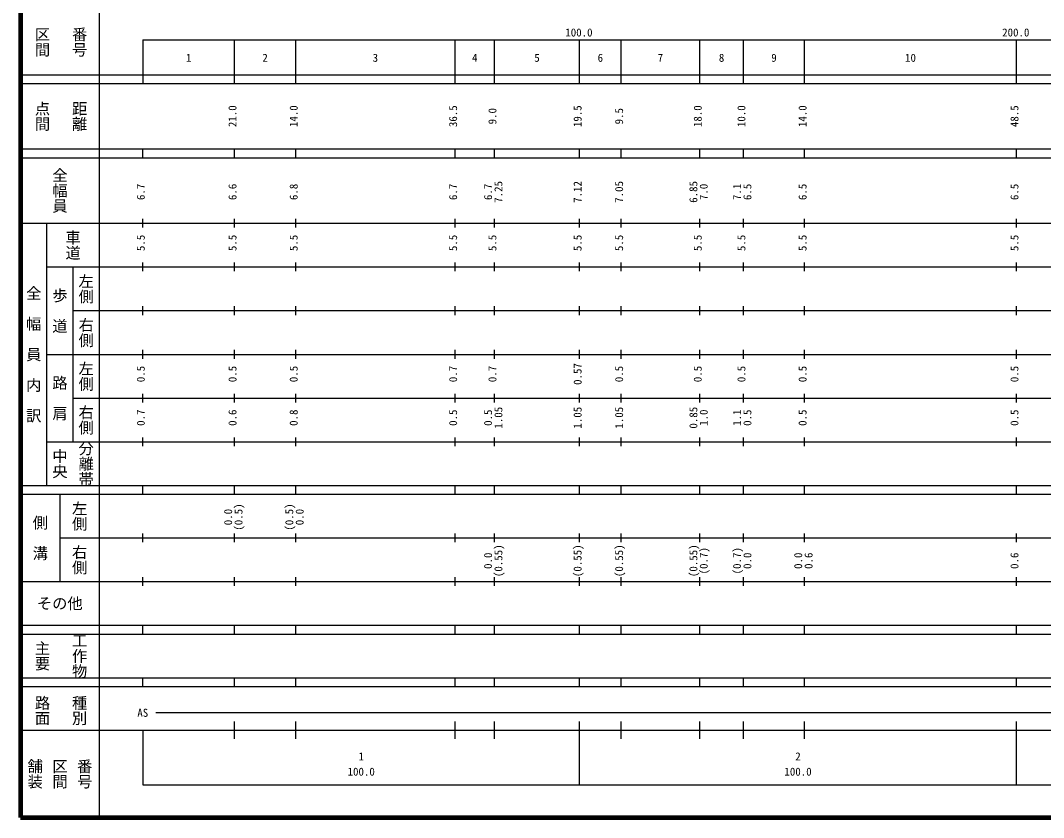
# Model space of a CAD drawing. Units: millimetres on the paper, enlarged 1000 times. Extents: x 40000 to 680000, y 20000 to 380000.
# Drawn here: x 40000 to 274200, y 20000 to 202409 of the extents above; entities that cross this region are included whole.
import ezdxf
from ezdxf.enums import TextEntityAlignment as Align

# ---------------------------------------------------------------- set-up
doc = ezdxf.new("R2010")
doc.units = ezdxf.units.MM
doc.header["$LTSCALE"] = 1000
doc.layers.add('M-TTL', color=2, linetype='Continuous', lineweight=140)
doc.layers.add('M-TTL-BAND', color=7, linetype='Continuous', lineweight=25)
doc.styles.add('@ＭＳ ゴシック', font='')
doc.styles.add('ＭＳ ゴシック', font='')
doc.styles.get('@ＭＳ ゴシック').set_extended_font_data('@MS Gothic')
doc.styles.get('ＭＳ ゴシック').set_extended_font_data('MS Gothic')

msp = doc.modelspace()

# ---------------------------------------------------------------- linework, layer by layer
at = {"layer": 'M-TTL'}
for p, q in [((40000, 380000), (40000, 20000)), ((40000, 20000), (680000, 20000))]:
    msp.add_line(p, q, dxfattribs=at)
at = {"layer": 'M-TTL-BAND'}
for p, q in [((58000, 370000), (58000, 20000)), ((68000, 198000), (579000, 198000)), ((68000, 198000), (68000, 188000)), ((89000, 188000), (89000, 198000)), ((103000, 188000), (103000, 198000)), ((139500, 188000), (139500, 198000)), ((148500, 188000), (148500, 198000)), ((168000, 188000), (168000, 198000)), ((177500, 188000), (177500, 198000)), ((195500, 188000), (195500, 198000)), ((205500, 188000), (205500, 198000)), ((219500, 188000), (219500, 198000)), ((268000, 188000), (268000, 198000)), ((40000, 190000), (579000, 190000)), ((40000, 188000), (579000, 188000)), ((40000, 173000), (579000, 173000)), ((40000, 171000), (579000, 171000)), ((68000, 171000), (68000, 173000)), ((89000, 171000), (89000, 173000)), ((103000, 171000), (103000, 173000)), ((139500, 171000), (139500, 173000)), ((148500, 171000), (148500, 173000)), ((168000, 171000), (168000, 173000)), ((177500, 171000), (177500, 173000)), ((195500, 171000), (195500, 173000)), ((205500, 171000), (205500, 173000)), ((219500, 171000), (219500, 173000)), ((268000, 171000), (268000, 173000)), ((68000, 155000), (68000, 157000)), ((89000, 155000), (89000, 157000)), ((103000, 155000), (103000, 157000)), ((139500, 155000), (139500, 157000)), ((148500, 155000), (148500, 157000)), ((168000, 155000), (168000, 157000)), ((177500, 155000), (177500, 157000)), ((195500, 155000), (195500, 157000)), ((205500, 155000), (205500, 157000)), ((219500, 155000), (219500, 157000)), ((268000, 155000), (268000, 157000)), ((40000, 156000), (579000, 156000)), ((46000, 96000), (46000, 156000)), ((46000, 146000), (579000, 146000)), ((52000, 146000), (52000, 106000)), ((68000, 145000), (68000, 147000)), ((89000, 145000), (89000, 147000)), ((103000, 145000), (103000, 147000)), ((139500, 145000), (139500, 147000)), ((148500, 145000), (148500, 147000)), ((168000, 145000), (168000, 147000)), ((177500, 145000), (177500, 147000)), ((195500, 145000), (195500, 147000)), ((205500, 145000), (205500, 147000)), ((219500, 145000), (219500, 147000)), ((268000, 145000), (268000, 147000)), ((52000, 136000), (579000, 136000)), ((68000, 135000), (68000, 137000)), ((89000, 135000), (89000, 137000)), ((103000, 135000), (103000, 137000)), ((139500, 135000), (139500, 137000)), ((148500, 135000), (148500, 137000)), ((168000, 135000), (168000, 137000)), ((177500, 135000), (177500, 137000)), ((195500, 135000), (195500, 137000)), ((205500, 135000), (205500, 137000)), ((219500, 135000), (219500, 137000)), ((268000, 135000), (268000, 137000)), ((68000, 125000), (68000, 127000)), ((89000, 125000), (89000, 127000)), ((103000, 125000), (103000, 127000)), ((139500, 125000), (139500, 127000)), ((148500, 125000), (148500, 127000)), ((168000, 125000), (168000, 127000)), ((177500, 125000), (177500, 127000)), ((195500, 125000), (195500, 127000)), ((205500, 125000), (205500, 127000)), ((219500, 125000), (219500, 127000)), ((268000, 125000), (268000, 127000)), ((46000, 126000), (579000, 126000)), ((52000, 116000), (579000, 116000)), ((68000, 115000), (68000, 117000)), ((89000, 115000), (89000, 117000)), ((103000, 115000), (103000, 117000)), ((139500, 115000), (139500, 117000)), ((148500, 115000), (148500, 117000)), ((168000, 115000), (168000, 117000)), ((177500, 115000), (177500, 117000)), ((195500, 115000), (195500, 117000)), ((205500, 115000), (205500, 117000)), ((219500, 115000), (219500, 117000)), ((268000, 115000), (268000, 117000)), ((46000, 106000), (579000, 106000)), ((68000, 105000), (68000, 107000)), ((89000, 105000), (89000, 107000)), ((103000, 105000), (103000, 107000)), ((139500, 105000), (139500, 107000)), ((148500, 105000), (148500, 107000)), ((168000, 105000), (168000, 107000)), ((177500, 105000), (177500, 107000)), ((195500, 105000), (195500, 107000)), ((205500, 105000), (205500, 107000)), ((219500, 105000), (219500, 107000)), ((268000, 105000), (268000, 107000)), ((40000, 96000), (579000, 96000)), ((40000, 94000), (579000, 94000)), ((49000, 94000), (49000, 74000)), ((68000, 94000), (68000, 96000)), ((89000, 94000), (89000, 96000)), ((103000, 94000), (103000, 96000)), ((139500, 94000), (139500, 96000)), ((148500, 94000), (148500, 96000)), ((168000, 94000), (168000, 96000)), ((177500, 94000), (177500, 96000)), ((195500, 94000), (195500, 96000)), ((205500, 94000), (205500, 96000)), ((219500, 94000), (219500, 96000)), ((268000, 94000), (268000, 96000)), ((68000, 83000), (68000, 85000)), ((89000, 83000), (89000, 85000)), ((103000, 83000), (103000, 85000)), ((139500, 83000), (139500, 85000)), ((148500, 83000), (148500, 85000)), ((168000, 83000), (168000, 85000)), ((177500, 83000), (177500, 85000)), ((195500, 83000), (195500, 85000)), ((205500, 83000), (205500, 85000)), ((219500, 83000), (219500, 85000)), ((268000, 83000), (268000, 85000)), ((49000, 84000), (579000, 84000)), ((68000, 73000), (68000, 75000)), ((89000, 73000), (89000, 75000)), ((103000, 73000), (103000, 75000)), ((139500, 73000), (139500, 75000)), ((148500, 73000), (148500, 75000)), ((168000, 73000), (168000, 75000)), ((177500, 73000), (177500, 75000)), ((195500, 73000), (195500, 75000)), ((205500, 73000), (205500, 75000)), ((219500, 73000), (219500, 75000)), ((268000, 73000), (268000, 75000)), ((40000, 74000), (579000, 74000)), ((40000, 64000), (579000, 64000)), ((68000, 62000), (68000, 64000)), ((89000, 62000), (89000, 64000)), ((103000, 62000), (103000, 64000)), ((139500, 62000), (139500, 64000)), ((148500, 62000), (148500, 64000)), ((168000, 62000), (168000, 64000)), ((177500, 62000), (177500, 64000)), ((195500, 62000), (195500, 64000)), ((205500, 62000), (205500, 64000)), ((219500, 62000), (219500, 64000)), ((268000, 62000), (268000, 64000)), ((40000, 62000), (579000, 62000)), ((40000, 52000), (579000, 52000)), ((68000, 50000), (68000, 52000)), ((89000, 50000), (89000, 52000)), ((103000, 50000), (103000, 52000)), ((139500, 50000), (139500, 52000)), ((148500, 50000), (148500, 52000)), ((168000, 50000), (168000, 52000)), ((177500, 50000), (177500, 52000)), ((195500, 50000), (195500, 52000)), ((205500, 50000), (205500, 52000)), ((219500, 50000), (219500, 52000)), ((268000, 50000), (268000, 52000)), ((40000, 50000), (579000, 50000)), ((71000, 44000), (565000, 44000)), ((40000, 40000), (579000, 40000)), ((68000, 40000), (68000, 27500)), ((89000, 38000), (89000, 42000)), ((103000, 38000), (103000, 42000)), ((139500, 38000), (139500, 42000)), ((148500, 38000), (148500, 42000)), ((168000, 27500), (168000, 42000)), ((177500, 38000), (177500, 42000)), ((195500, 38000), (195500, 42000)), ((205500, 38000), (205500, 42000)), ((219500, 38000), (219500, 42000)), ((268000, 27500), (268000, 42000)), ((68000, 27500), (579000, 27500))]:
    msp.add_line(p, q, dxfattribs=at)

# ---------------------------------------------------------------- texts
at = {"layer": 'M-TTL-BAND', "style": '@ＭＳ ゴシック'}
for s, p in [('区間', (45000, 197500)), ('番号', (53500, 197500)), ('点間', (45000, 180500)), ('距離', (53500, 180500)), ('全幅員', (49000, 163500)), ('車道', (52000, 151000)), ('左側', (55000, 141000)), ('全\u3000幅\u3000員\u3000内\u3000訳', (43000, 126000)), ('歩\u3000道', (49000, 136000)), ('右側', (55000, 131000)), ('左側', (55000, 121000)), ('路\u3000肩', (49000, 116000)), ('右側', (55000, 111000)), ('分離帯', (55000, 101000)), ('中央', (49000, 101000)), ('左側', (53500, 89000)), ('側\u3000溝', (44500, 84000)), ('右側', (53500, 79000)), ('工作物', (53500, 57000)), ('主要', (45000, 57000)), ('路面', (45000, 44500)), ('種別', (53500, 44500)), ('舗装', (43333, 30000)), ('区間', (49000, 30000)), ('番号', (54667, 30000))]:
    msp.add_text(s, height=2566, rotation=270, dxfattribs=at).set_placement(p, align=Align.MIDDLE_CENTER)
at = {"layer": 'M-TTL-BAND', "style": 'ＭＳ ゴシック'}
for s, p in [('100.0', (167844, 198195)), ('200.0', (267844, 198195)), ('1', (78500, 192405)), ('2', (96000, 192405)), ('3', (121250, 192405)), ('4', (144000, 192405)), ('5', (158250, 192405)), ('6', (172750, 192405)), ('7', (186500, 192405)), ('8', (200500, 192405)), ('9', (212500, 192405)), ('10', (243750, 192405)), ('AS', (68000, 42500)), ('1', (118000, 32523)), ('2', (218000, 32523)), ('100.0', (118000, 29033)), ('100.0', (218000, 29033))]:
    msp.add_text(s, height=1833, dxfattribs=at).set_placement(p, align=Align.BOTTOM_CENTER)
for s, p in [('21.0', (90000, 180500)), ('14.0', (104000, 180500)), ('36.5', (140500, 180500)), ('19.5', (169000, 180500)), ('18.0', (196500, 180500)), ('10.0', (206500, 180500)), ('14.0', (220500, 180500)), ('48.5', (269000, 180500)), ('9.0', (149500, 180500)), ('9.5', (178500, 180500)), ('6.7', (69000, 163174)), ('6.6', (90000, 163174)), ('6.8', (104000, 163174)), ('6.7', (140500, 163174)), ('6.7', (148500, 163174)), ('7.25', (150870, 163174)), ('7.12', (169000, 163174)), ('7.05', (178500, 163174)), ('6.85', (195500, 163174)), ('7.0', (197870, 163174)), ('7.1', (205500, 163174)), ('6.5', (207870, 163174)), ('6.5', (220500, 163174)), ('6.5', (269000, 163174)), ('5.5', (69000, 151500)), ('5.5', (90000, 151500)), ('5.5', (104000, 151500)), ('5.5', (140500, 151500)), ('5.5', (149500, 151500)), ('5.5', (169000, 151500)), ('5.5', (178500, 151500)), ('5.5', (196500, 151500)), ('5.5', (206500, 151500)), ('5.5', (220500, 151500)), ('5.5', (269000, 151500)), ('0.5', (69000, 121500)), ('0.5', (90000, 121500)), ('0.5', (104000, 121500)), ('0.7', (140500, 121500)), ('0.7', (149500, 121500)), ('0.57', (169000, 121500)), ('0.5', (178500, 121500)), ('0.5', (196500, 121500)), ('0.5', (206500, 121500)), ('0.5', (220500, 121500)), ('0.5', (269000, 121500)), ('0.7', (69000, 111500)), ('0.6', (90000, 111500)), ('0.8', (104000, 111500)), ('0.5', (140500, 111500)), ('0.5', (148500, 111500)), ('1.05', (150870, 111500)), ('1.05', (169000, 111500)), ('1.05', (178500, 111500)), ('0.85', (195500, 111500)), ('1.0', (197870, 111500)), ('1.1', (205500, 111500)), ('0.5', (207870, 111500)), ('0.5', (220500, 111500)), ('0.5', (269000, 111500)), ('(0.5)', (91370, 88764)), ('(0.5)', (103000, 88764)), ('0.0', (89000, 88764)), ('0.0', (105370, 88764)), ('(0.55)', (150870, 78764)), ('(0.55)', (169000, 78764)), ('(0.55)', (178500, 78764)), ('(0.55)', (195500, 78764)), ('0.0', (148500, 78764)), ('(0.7)', (197870, 78764)), ('(0.7)', (205500, 78764)), ('0.0', (207870, 78764)), ('0.0', (219500, 78764)), ('0.6', (221870, 78764)), ('0.6', (269000, 78764))]:
    msp.add_text(s, height=1833, rotation=90, dxfattribs=at).set_placement(p, align=Align.BOTTOM_CENTER)
msp.add_text('その他', height=2566, dxfattribs=at).set_placement((49000, 69000), align=Align.MIDDLE_CENTER)

doc.saveas('drawing.dxf')
